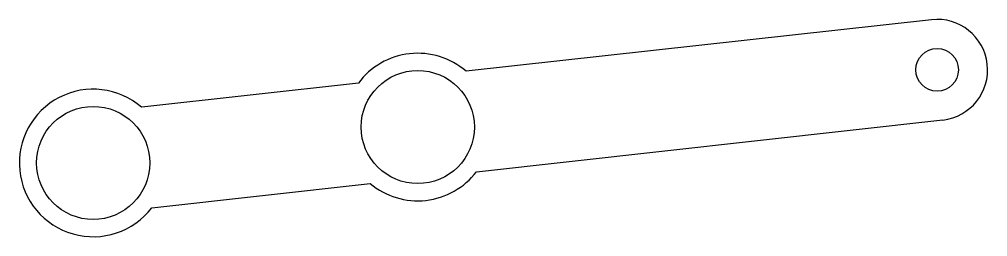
# Model space of a CAD drawing. Header units: millimetres. Extents: x -134 to -16, y -81 to -54.
import ezdxf

# ---------------------------------------------------------------- set-up
doc = ezdxf.new("R2010")
doc.units = ezdxf.units.MM

msp = doc.modelspace()

# ---------------------------------------------------------------- linework, layer by layer
at = {"color": 7, "linetype": 'Continuous', "lineweight": 25}
for p, q in [((-22.81, -54.12), (-79.54, -60.42)), ((-92.67, -61.87), (-119.08, -64.81)), ((-78.27, -72.67), (-21.45, -66.36)), ((-117.84, -77.07), (-91.22, -74.11))]:
    msp.add_line(p, q, dxfattribs=at)
for centre, radius in [((-22.13, -60.24), 2.6), ((-85.43, -67.22), 6.9), ((-124.99, -71.6), 6.9)]:
    msp.add_circle(centre, radius, dxfattribs=at)
for centre, radius, start, end in [((-22.13, -60.24), 6.16, 276.3367, 96.3367), ((-85.43, -67.22), 9, 49.152, 143.5213), ((-124.99, -71.6), 9, 48.9716, 322.5468), ((-85.43, -67.22), 9, 229.9433, 322.7301)]:
    msp.add_arc(centre, radius, start, end, dxfattribs=at)

doc.saveas('drawing.dxf')
